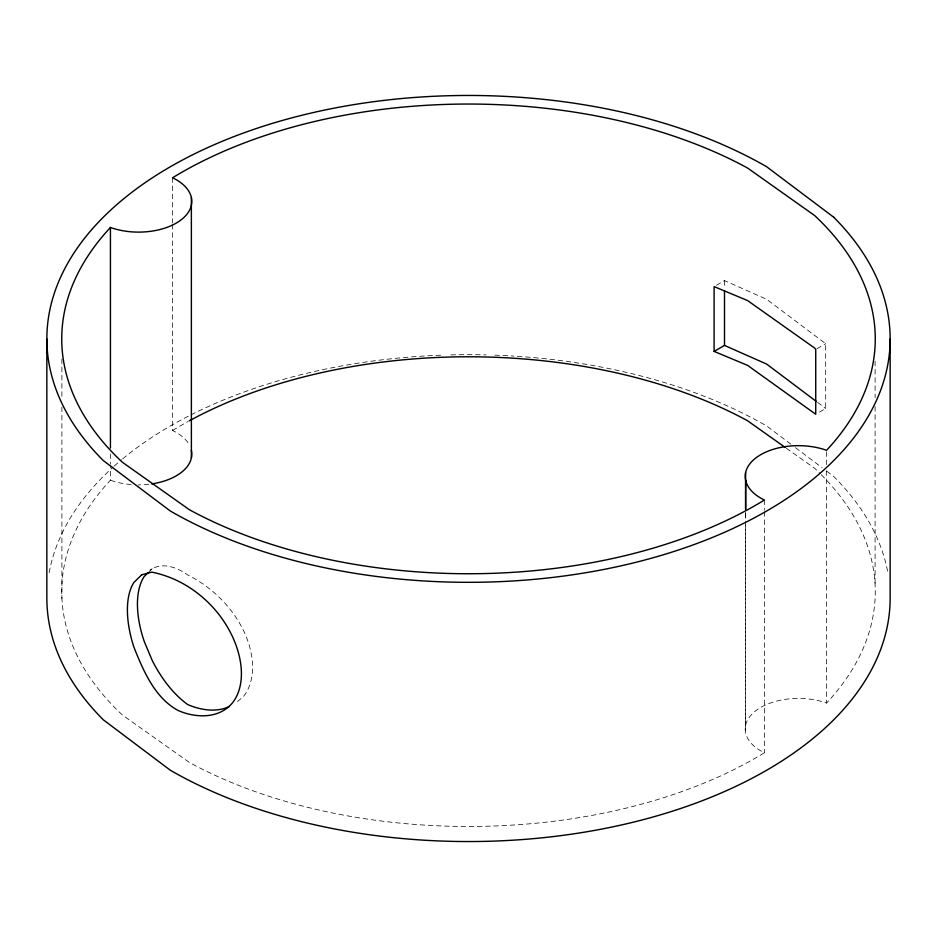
<?xml version="1.0" encoding="UTF-8"?>
<svg xmlns="http://www.w3.org/2000/svg" width="937" height="937" viewBox="0 0 937 937"><rect width="100%" height="100%" fill="white"/><g stroke="black" fill="none" stroke-linecap="round" stroke-linejoin="round"><path stroke-width="0.7" stroke-dasharray="4.68 3.51" d="M148.058 572.765L152.204 568.759A79.985 41.251 64.8 0 1 187.833 575.025C211.914 587.136 232.06 606.766 243.831 631.222A78.521 51.98 51.3 0 1 243.843 696.027L235.55 703.312M149.861 570.106L152.204 568.759M716.418 285.27L724.5 280.608L766.653 299.278L825.684 343.692L825.684 408.497L816.97 413.533M816.97 348.728L825.684 343.692M786.26 448.179L814.675 468.313A406.763 234.847 0 0 1 820.215 473.653M817.568 402.395L825.684 408.497M790.863 444.185L766.653 425.972A421.65 243.433 0 0 0 515.455 356.189M795.49 447.675L822.089 467.692M826.715 471.17L833.661 476.394A421.65 243.433 0 0 1 887.843 572.694M875.099 361.237L875.099 397.768M875.099 406.529L875.099 584.758M826.563 451.775L826.563 464.928M826.563 470.772L826.563 703.055A53.222 30.722 0 0 0 755.269 711.148A53.222 30.722 0 0 0 764.416 752.762A406.763 234.847 0 0 1 189.403 762.472L122.325 714.943A406.763 234.847 0 0 1 110.437 480.201L110.437 465.595M764.416 500.03L764.416 510.255M764.416 511.707L764.416 752.762M745.629 512.398L745.629 519.707M745.629 521.159L745.629 732.992M745.618 513.488L745.618 519.332M745.618 525.177L745.618 725.32M724.5 280.608L724.5 287.811M172.584 177.761L172.584 223.041M172.584 224.505L172.584 430.493A53.222 30.722 0 0 1 189.52 445.239M110.437 453.906L110.437 464.131M61.901 358.906L61.901 398.354M61.901 407.115L61.901 598.497M49.157 572.694A421.65 243.433 0 0 1 113.166 467.059M114.185 466.134A421.65 243.433 0 0 1 121.599 459.727M122.688 458.825A421.65 243.433 0 0 1 189.766 415.454M191.031 414.81A421.65 243.433 0 0 1 442.147 355.146M450.955 354.889A421.65 243.433 0 0 1 486.045 354.889M494.853 355.146A421.65 243.433 0 0 1 513.98 356.095M821.292 474.731A406.763 234.847 0 0 1 826.563 703.055M172.584 430.493A406.763 234.847 0 0 1 187.997 421.556M148.842 484.277A53.222 30.722 0 0 1 138.231 484.851M131.168 484.558A53.222 30.722 0 0 1 110.437 480.201"/><path stroke-width="1.41" d="M148.058 572.765L144.193 576.501A79.024 40.759 64.8 0 0 144.193 641.306L152.204 660.409A79.985 41.251 64.8 0 0 187.833 704.624C200.764 710.129 216.248 712.67 229.424 706.533M714.111 351.41L747.597 365.371L815.729 414.248L815.729 349.442L814.675 348.095L747.597 300.566L714.111 286.605L714.111 351.41L724.5 345.413L766.653 364.083L816.408 401.516M785.077 447.347L747.597 420.783A406.763 234.847 0 0 0 189.227 420.877M890.15 338.889L890.15 598.111A421.65 243.433 0 0 1 629.863 823.014A421.65 243.433 0 0 1 170.347 770.249L103.339 719.827A421.65 243.433 0 0 1 46.85 598.111L46.85 338.889M745.629 480.259L745.629 509.47M745.618 472.576L745.618 509.107M724.5 290.681L724.5 345.413M191.371 197.52L191.382 457.935M110.437 227.468A406.763 234.847 0 0 0 122.325 462.21L189.403 509.74A406.763 234.847 0 0 0 764.416 500.03A53.222 30.722 0 0 1 755.269 458.404A53.222 30.722 0 0 1 826.563 450.31A406.763 234.847 0 0 0 814.675 215.569L747.597 168.039A406.763 234.847 0 0 0 172.584 177.761A53.222 30.722 0 0 1 181.731 219.375A53.222 30.722 0 0 1 110.437 227.468L110.437 448.062M191.371 450.264A53.222 30.722 0 0 1 151.724 483.902M141.674 574.826L133.932 582.427A78.802 39.167 66.1 0 0 133.932 647.233C143.361 670.763 154.605 697.573 177.889 710.375C195.798 718.374 219.645 718.995 232.891 702.34A78.802 51.043 53 0 0 232.891 637.535C217.852 604.588 187.095 579.136 151.771 572.132L141.674 574.826M833.661 217.173L766.653 166.751A421.65 243.433 0 0 0 211.821 145.762A421.65 243.433 0 0 0 103.339 460.606L170.347 511.028A421.65 243.433 0 0 0 725.179 532.017A421.65 243.433 0 0 0 833.661 217.173"/></g></svg>
